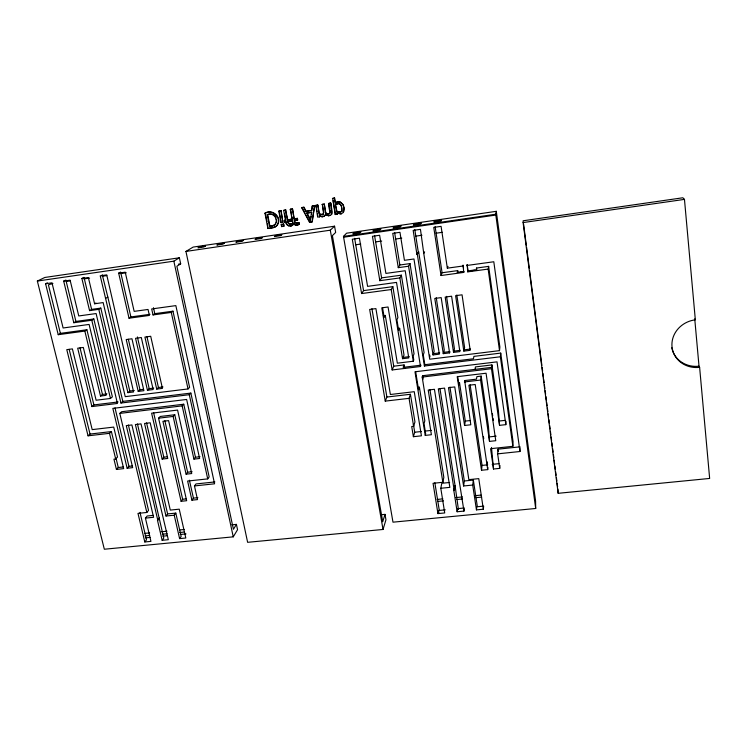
<?xml version="1.0" encoding="UTF-8"?>
<svg xmlns="http://www.w3.org/2000/svg" width="747" height="747" viewBox="0 0 747 747"><rect width="100%" height="100%" fill="white"/><g stroke="black" fill="none" stroke-linecap="round" stroke-linejoin="round"><path stroke-width="1.12" d="M343.741 211.756L343.844 207.573L342.434 203.978L339.894 202.064L336.71 202.12L340.174 201.839L343.321 204.771L344.264 208.618L343.256 212.54L340.679 214.044L336.916 213.026L341.594 213.801M500.714 353.098L500.378 356.777L424.399 366.03L424.838 364.704L473.477 358.765L473.906 356.384L500.714 353.098L513.058 441.692L512.872 446.314L490.564 448.695L493.515 469.013L499.734 468.369L497.651 453.859L519.968 451.505L520.052 447.761M331.715 214.165L330.753 203.063L332.219 211.821L331.715 214.165L330.51 215.323L328.26 215.771L325.664 214.034C325.113 216.929 321.275 217.517 319.352 215.584L319.585 216.873L317.671 217.153L315.906 205.313L317.82 205.023L319.361 213.689L322.797 214.557L321.285 214.94L319.062 213.931L317.82 205.023M523.096 222.569L523.161 220.767L682.861 197.768L684.467 199.384L695.336 319.828A25.828 23.783 -16.5 0 0 672.001 346.645A25.828 23.783 -16.5 0 0 699.622 367.347L709.65 478.444L558.168 493.309L523.096 222.569L684.467 199.384M322.359 204.333L323.75 212.54L322.919 214.594L323.46 212.783L322.359 204.333L324.282 204.043L325.767 212.699C327.849 214.996 331.659 213.25 330.015 210.084M324.282 204.043L325.468 212.942C335.104 218.488 324.6 201.746 330.753 203.063M475.036 369.373L475.447 366.917L491.937 364.919L491.489 368.719L499.538 425.342L505.84 424.651L506.046 421.355M499.734 468.369L499.939 465.465M264.98 213.222C273.15 207.927 283.617 219.095 276.39 226.014C282.758 218.918 273.075 208.684 264.98 213.222L267.902 228.526L273.15 227.667L275.914 226.397L274.522 227.209M499.538 425.342L498.426 410.673L491.937 364.919M497.651 453.859L498.016 449.171L520.071 446.827M493.515 469.013L491.498 447.425M487.707 469.611L475.213 384.509L468.901 385.256L481.516 470.255L487.707 469.611L487.931 467.323M398.272 267.659L399.832 265.008L410 263.588L408.562 266.231L398.272 267.659L392.745 233.353L399.972 232.308L404.435 260.32L413.959 258.985L429.712 359.214L499.519 350.632L499.874 347.028L488.641 266.371L476.549 268.033L476.138 269.779L468.042 270.89L467.781 271.861L488.146 269.079L488.641 266.371M483.337 509.211L483.645 506.121L476.81 506.783L476.465 509.884L483.337 509.211L478.771 478.631L468.845 479.639L454.755 386.918L448.489 387.656L463.588 485.98L472.711 485.055L473.346 480.069L464.335 480.984L463.588 485.98M489.509 441.384L488.491 426.658L481.161 376.124L476.866 376.637L476.465 379.159L464.671 380.559L470.806 424.772L464.569 425.473L457.201 376.675L486.064 373.229L495.756 440.711L489.509 441.384L480.592 380.046L481.161 376.124M481.516 470.255L482.058 465.409L470.115 384.742M275.634 223.773L274.812 224.754C279.238 219.917 273.411 211.765 267.295 214.678L269.546 226.49L274.438 225.043L273.253 225.715M276.138 219.45L276.661 220.86L276.138 222.55M311.592 210.598L312.19 206.06L314.627 205.509L312.302 221.7L309.529 222.326L301.639 207.666L303.992 207.124L306.139 211.233L311.91 210.355L305.822 211.466L303.665 207.358L301.639 207.666M312.059 209.225L312.498 205.827M311.079 216.546L310.332 220.057L311.667 212.195L311.378 214.37M454.167 488.557L453.831 490.574L457.136 511.751L463.971 511.088L464.26 509.024M311.994 221.952L314.627 205.509M457.136 511.751L457.622 508.651L464.401 507.988M453.831 490.574L455.054 485.503L439.946 388.449M464.569 425.473L465.316 421.084L459.498 382.483L458.975 385.041L457.668 376.385M341.818 207.657C341.407 215.734 342.91 210.028 340.893 205.08C340.315 202.67 334.385 204.454 337.896 203.744M449.619 482.478L441.794 483.281L440.795 488.277L444.726 512.946L437.938 513.6L438.545 510.5L445.287 509.846M535.692 508.483L495.719 214.23L496.288 211.317L346.571 233.204L343.471 236.416L392.987 522.172L535.692 508.483L535.59 501.078L496.288 211.317M437.938 513.6L433.055 483.29L442.859 482.291L443.83 477.352L429.917 389.476M463.84 351.118L455.614 295.681L462.057 294.822L470.199 350.334L463.84 351.118L464.606 347.532L456.828 294.981M453.541 352.388L445.184 297.073L451.599 296.214L459.872 351.604L453.541 352.388L454.428 348.793L446.529 296.354M449.582 352.883L441.188 297.605L434.791 298.455L443.27 353.658L449.582 352.883L449.918 351.594L443.625 352.369M491.647 367.365L422.625 375.713L422.186 377.076L431.392 434.726L425.248 435.398L425.669 433.811L424.035 423.633L424.81 420.832L419.403 387.226L417.498 387.46M443.27 353.658L444.269 350.044L436.257 297.717M467.781 271.861L467.127 264.531L468.042 270.89M463.719 272.412L463.999 271.441L457.145 272.384L457.706 270.619L442.084 272.758L441.029 275.522L463.719 272.412L463.075 265.092L463.542 268.266M385.247 401.12L386.89 397.04L410.43 394.276L409.048 398.347L385.247 401.12L369.662 309.435L375.909 308.604L390.373 394.5L414.258 391.689L421.42 435.818L413.39 436.706L414.706 432.242L413.418 424.389M384.994 514.375L382.735 521.761L332.396 235.622L335.664 232.448L334.563 226.192L193.128 247.089L185.947 251.431L247.621 542.313L383.034 529.464L385.947 519.791L384.994 514.375L381.53 514.711M413.39 436.706L411.709 426.509L413.623 426.294L414.949 421.934L410.43 394.276M424.623 251.851L423.773 253.522L439.329 354.153L433.036 354.937L434.156 351.314L418.684 251.916L416.938 254.484L418.684 251.916M419.403 387.226L418.581 389.803L415.64 371.576M420.496 366.506L420.944 365.18L403.128 367.356L404.071 364.928L393.734 366.198L392.147 369.961L420.496 366.506L405.201 270.741L385.9 273.411L379.625 235.258L372.445 236.304L379.831 280.685L399.85 277.931L401.382 275.167L381.596 277.884L379.831 280.685M325.375 214.277L325.328 215.024M392.147 369.961L381.782 307.829L388.057 306.998L397.348 363.191L413.287 361.231L413.763 359.923L413.156 356.151L414.034 353.807L401.382 275.167M462.795 266.035L447.332 268.164L447.985 266.38M361.595 293.552L363.565 290.62L392.847 286.643L391.213 289.537L361.595 293.552L352.295 239.227L359.419 238.19L367.589 286.362L396.517 282.403L408.777 357.934L402.549 358.7L404.015 355.049L399.645 328.288L397.712 328.531M399.645 328.288L398.665 330.445L396.909 319.744L397.908 317.652L392.847 286.643M383.36 315.673L385.284 315.421L384.191 317.484L382.576 307.801M236.416 524.385L233.428 529.296L176.871 266.259L180.681 263.85L179.383 257.79L44.82 277.464L37.35 281.059L104.337 549.232L233.251 536.841L237.555 529.688L236.416 524.385L231.794 524.833M179.597 538.606L181.148 536.411L175.806 513.105L167.617 513.927L165.993 516.028L144.544 423.465L150.194 422.793L170.288 510.089L179.243 509.174L185.807 538.008L179.597 538.606L174.228 515.197L175.806 513.105M159.12 518.203L157.477 520.314L162.146 540.296L163.77 538.101L137.457 423.941M122.816 401.391L100.808 308.1L98.8 309.342L120.949 403.035L122.816 401.391L190.858 393.09L209.169 476.931L207.713 478.892L187.618 481.04L191.904 500.173L193.417 498.128L197.88 497.67M191.904 500.173L197.507 499.603L194.463 485.933L195.975 483.944L214.884 481.936M181.082 501.293L186.657 500.714L168.607 420.626L162.921 421.299L181.082 501.293L182.641 499.248L185.975 498.903M128.381 424.996L148.532 510.397L146.832 512.47L137.98 513.376L144.806 541.967L146.496 539.773L139.978 512.386M157.477 520.314L159.466 518.166M187.628 472.216L174.779 414.753L173.145 416.452L186.078 474.158L187.628 472.216L192.11 471.73M195.453 457.229L183.753 404.211L182.156 405.873L193.931 459.116L195.453 457.229L199.972 456.734M144.806 541.967L150.941 541.379L145.422 518.11L147.122 516.009L153.228 515.383M186.078 474.158L191.708 473.551L177.581 410.084L151.613 413.184L162.136 459.078L163.798 457.201L167.151 456.828M193.931 459.116L199.608 458.49L186.638 399.458L112.834 408.385L127.13 468.248L128.932 466.343L132.247 465.979M323.507 214.044L322.499 214.809M341.052 211.793L339.334 212.036L336.906 211.14L335.478 204.771L336.626 211.382L339.885 212.251L341.715 211.14M116.429 469.424L123.675 468.63L113.721 427.088L92.198 429.618L72.394 348.896L66.782 349.643L88.043 435.828L90.032 434.063L111.396 431.57L117.531 457.08L115.673 458.947L113.946 459.144L116.429 469.424L118.278 467.519L123.432 466.95M120.949 403.035L189.29 394.705L190.858 393.09M162.136 459.078L167.758 458.453L158.579 418.18L160.269 416.471L174.779 414.753M98.8 309.342L89.565 310.631L81.89 278.472L88.37 277.539L94.589 303.777L103.142 302.582L125.244 396.657L188.029 388.944L189.607 387.348L172.977 311.172L154.788 313.665L153.023 314.935L151.678 308.95L175.853 305.616L214.576 483.804L194.463 485.933M185.947 251.431L330.295 230.188L334.563 226.192M88.043 435.828L109.501 433.325L111.396 431.57M156.721 389.094L162.435 388.393L150.707 336.281L144.918 337.056L156.721 389.094L158.439 387.506L162.986 386.946M147.448 390.242L153.154 389.542L141.314 337.532L135.552 338.298L147.448 390.242L149.204 388.655L153.742 388.085M127.13 468.248L132.667 467.641L119.8 413.399L121.658 411.718L183.753 404.211M138.214 391.381L143.891 390.681L131.958 338.774L126.215 339.54L138.214 391.381L140.006 389.785L143.396 389.364M335.478 202.941L334.628 198.048L332.704 198.338L335.207 214.529L337.121 214.24L337.186 212.783M335.207 214.529L337.401 213.997M127.942 392.651L133.601 391.951L106.737 274.868L100.219 275.811L127.942 392.651L129.782 391.055L134.292 390.494M330.51 215.323L328.26 215.771M341.286 205.789L340.417 204.51M328.969 213.838L329.959 213.072M327.326 215.519L326.383 215.015M339.876 204.09L339.278 203.819M63.682 281.115L70.115 280.181L78.762 315.953L96.102 313.553L117.438 403.464L91.918 406.573L77.679 348.195L83.319 347.448L96.12 400.233L110.472 398.468L112.377 396.853L93.823 318.969L75.914 321.434L73.804 322.732L63.682 281.115L65.129 280.377M323.684 216.462L324.459 215.995M322.751 216.723L323.983 216.219M321.892 216.751L323.049 216.481M91.918 406.573L93.907 404.921L118.157 401.961M321.061 216.546L322.181 216.499M319.585 216.873L319.66 215.341L320.23 216.154M102.46 394.435L86.904 329.754L84.841 331.089L100.509 396.041L102.46 394.435L106.924 393.884M309.529 222.326L312.302 221.7M332.415 198.562L334.628 198.048M292.703 222.289L292.385 220.944C292.348 224.502 296.522 226.22 299.258 224.268L298.931 222.503L295.924 223.288L294.645 222.261L294.215 220.664L297.689 219.945L297.39 218.339L293.982 219.048L292.488 208.871L294.318 218.796M298.034 224.791L299.258 224.268M297.017 225.006L298.361 224.539M298.931 222.503L298.931 224.53M296.148 225.062L297.343 224.744M295.354 224.978L296.475 224.81M297.81 223.064L295.504 222.718L294.551 220.412M275.559 226.658L276.745 225.762M294.645 224.735L295.691 224.716M286.138 223.269L285.83 221.924C285.821 225.557 289.929 227.088 292.703 225.249L292.376 223.484L289.705 224.016L287.66 221.644L288.081 223.241L289.36 224.268L292.376 223.484M291.47 225.771L292.703 225.249M294.019 224.343L294.981 224.474M290.452 225.977L291.806 225.51M293.478 223.801L294.355 224.081M294.215 220.664L297.689 219.945M310.332 220.057L306.7 213.138L311.667 212.195M288.8 225.949L286.484 224.1M293.039 223.12L293.814 223.54M293.982 219.048L297.39 218.339M153.023 314.935L171.287 312.433L172.977 311.172M287.763 219.777L285.569 210.103L287.418 220.029L290.826 219.319L291.106 221.131L291.153 219.273L292.422 219.086L292.021 216.873M283.72 226.276L283.692 224.016L281.199 224.595L281.572 226.593L283.72 226.276L283.692 224.016M287.66 221.644L291.125 220.925L289.042 221.243M274.074 225.305L275.176 224.502M291.153 219.273L292.422 219.086M281.572 226.593L284.065 226.014M287.418 220.029L290.826 219.319M284.252 220.505L285.877 220.066L284.252 220.505L284.551 222.111L286.176 221.672M282.852 222.363L281.049 210.607L278.808 211.13L280.965 222.653L282.852 222.363L281.049 210.607M280.965 222.653L280.928 220.3M273.15 227.667L274.877 226.948M271.292 228.022L273.505 227.405M272.272 226.024L273.617 225.454M267.902 228.526L267.445 223.904M271.058 226.266L272.636 225.771M269.546 226.49L271.422 226.005M292.086 219.329L290.247 209.393L292.488 208.871M275.699 217.825L276.054 217.573C274.924 213.903 270.339 213.39 267.295 214.678M130.884 316.933L120.612 272.057L118.67 273.141L129.016 318.213L130.884 316.933L150.035 314.31M285.531 220.318L283.673 210.393L285.914 209.86M336.71 202.12L335.198 203.175L334.348 198.272M73.804 322.732L91.788 320.258L93.823 318.969M47.388 282.842L45.586 283.739L58.219 334.693L60.395 333.358L86.904 329.754M37.35 281.059L173.855 261.17L179.383 257.79M89.565 310.631L91.62 309.379L100.808 308.1M105.504 298.389L107.848 297.147L129.782 391.055M94.589 303.777L95.952 302.974M335.478 204.771L336.962 203.828M81.89 278.472L83.991 277.37L91.62 309.379M278.808 211.13L280.695 210.841M283.673 210.393L285.569 210.103M290.247 209.393L292.152 209.104M312.19 206.06L314.319 205.742M315.598 205.546L317.512 205.257M322.06 204.566L323.983 204.276M328.54 203.576L330.463 203.287M306.7 213.138L311.35 212.437M284.551 222.111L285.83 221.924M291.106 221.131L292.385 220.944M281.199 224.595L283.346 224.268M269.406 228.096L271.656 227.76M343.471 236.416L495.719 214.23M343.611 237.21L495.831 215.052M178.384 264.186L180.681 263.85M45.586 283.739L51.982 282.814L63.112 327.989L89.108 324.431L106.111 395.35L100.509 396.041M118.67 273.141L125.235 272.188L134.161 311.368L148.037 309.454L149.381 315.43L129.016 318.213M52.925 283.402L48.396 284.85L60.395 333.358M66.679 281.404L70.115 280.909M83.86 278.92L89.593 278.089M102.199 276.259L106.784 275.596M120.538 273.598L126.262 272.776M355.74 244.773L360.764 244.054M375.629 241.907L381.698 241.038M395.658 239.031L401.765 238.144M415.818 236.127L421.962 235.24M436.117 233.204L442.308 232.308M107.848 297.147L102.236 274.719M423.773 253.522L420.449 229.338L413.175 230.393L416.938 254.484M466.856 265.474L493.804 261.758L519.968 451.505M460.208 272.281L463.532 271.824M471.292 270.759L474.616 270.302M58.219 334.693L84.841 331.089M453.859 351.118L460.161 350.324M464.111 349.848L470.442 349.054M403.072 357.402L409.272 356.636M433.437 353.648L439.703 352.873M119.8 413.399L182.156 405.873M422.186 377.076L491.489 368.719M158.579 418.18L173.145 416.452M464.41 381.96L480.592 380.046M465.316 421.084L470.451 420.514M499.538 420.981L505.019 420.374M414.706 432.242L421.383 431.505M424.716 431.131L431.392 430.393M488.529 436.986L496.148 436.155M482.058 465.409L487.688 464.821M492.189 464.354L498.949 463.654M455.054 485.503L458.425 509.557M440.795 488.277L449.843 487.361L434.437 389.308L428.218 390.046L442.859 482.291M145.422 518.11L153.593 517.279L131.892 424.95L126.29 425.613L146.832 512.47M165.993 516.028L174.228 515.197M437.088 499.435L442.859 498.865M455.558 497.605L462.486 496.923M475.185 495.663L480.956 495.093M437.845 501.424L443.447 500.863M456.865 499.538L462.505 498.987M475.998 497.651L481.675 497.091M144.974 533.358L149.605 532.91M161.184 531.771L166.964 531.201M179.7 529.95L184.332 529.492M145.067 535.898L149.699 535.44M162.426 534.198L167.057 533.75M179.784 532.499L184.406 532.051M145.544 537.859L150.166 537.41M162.883 536.169L167.515 535.72M180.232 534.478L186.012 533.918M162.146 540.296L168.318 539.698L141.024 423.876L135.403 424.539L157.813 520.286M289.929 225.781L290.798 225.725M301.965 207.433L305.112 213.287M306.167 215.239L309.837 222.074M694.738 318.838L699.015 366.189L699.622 367.347M307.017 212.895L310.64 219.805M69.182 349.363L90.032 434.063M80.032 347.906L93.907 404.921M65.857 280.004L75.914 321.434M116.056 458.303L118.278 467.519M109.501 433.325L115.673 458.947M115.001 407.853L128.932 466.343M91.788 320.258L110.472 398.468M128.344 339.287L140.006 389.785M146.561 422.858L167.617 513.927M137.383 336.925L149.204 388.655M153.593 412.615L163.798 457.201M146.972 336.813L158.439 387.506M164.854 420.71L182.641 499.248M153.462 307.708L154.788 313.665M189.402 480.19L193.417 498.128M171.287 312.433L188.029 388.944M189.29 394.705L207.713 478.892M173.855 261.17L233.251 536.841M265.353 212.988L267.024 221.719M267.669 214.436L269.919 226.229M279.359 211.933L280.536 218.208M281.554 224.333L281.927 226.332M284.644 213.455L285.671 218.964M284.598 220.253L284.896 221.859M290.592 209.151L291.61 214.669M292.03 223.736L292.357 225.51M290.49 219.571L290.788 221.177M297.063 218.582L297.353 220.197M315.906 205.313L316.28 207.423M316.663 209.524L317.036 211.634M317.41 213.745L317.792 215.855M328.829 203.352L329.819 208.964M330.295 230.188L383.034 529.464M336.916 213.026L337.121 214.24M333.097 200.616L335.478 214.286M354.638 238.33L363.565 290.62M371.922 308.632L386.89 397.04M374.555 235.436L381.596 277.884M385.284 315.421L393.734 366.198M404.071 364.928L404.622 368.308M391.213 289.537L402.549 358.7M409.048 398.347L413.623 426.294M394.612 232.522L399.832 265.008M434.847 482.739L439.273 510.294M438.545 510.5L438.881 512.591M399.85 277.931L413.287 361.231M425.248 435.398L414.987 371.782L497.016 361.856L505.84 424.651M410 263.588L424.081 352.565L423.278 354.9L424.838 364.704M408.562 266.231L424.399 366.03M422.625 375.713L423.157 379.056M429.674 355.077L429.973 356.963M414.8 229.6L418.283 251.972M417.34 254.428L433.036 354.937M454.213 490.527L438.33 388.851L444.577 388.113L463.971 511.088M449.955 387.114L464.335 480.984M435.127 226.649L442.084 272.758M473.346 480.069L477.352 506.587M441.029 275.522L433.755 227.405L441.085 226.35L447.332 268.164M472.711 485.055L476.465 509.884M464.671 380.559L464.951 382.436M483.402 436.453L483.739 438.722M487.109 461.721L487.436 463.962M457.706 270.619L457.995 272.58M498.016 449.171L498.333 451.384M492.357 413.595L492.693 415.883M493.02 418.18L493.347 420.468M476.549 268.033L476.829 270.003M488.146 269.079L499.519 350.632M500.378 356.777L512.872 446.314M523.61 224.231L526.299 245.053M526.607 247.369L529.296 268.182M529.595 270.498L541.874 365.33M542.173 367.645L542.621 371.11M542.92 373.425L543.377 376.89M543.676 379.205L544.124 382.679M544.423 384.985L544.871 388.459M545.17 390.774L545.618 394.239M545.917 396.554L546.365 400.018M546.664 402.334L547.112 405.808M547.411 408.114L547.868 411.588M548.167 413.903L548.615 417.368M548.914 419.683L549.362 423.157M549.661 425.463L550.109 428.937M550.408 431.252L550.856 434.717M551.155 437.032L551.603 440.497M551.912 442.812L552.36 446.286M552.659 448.592L553.107 452.066M553.406 454.381L553.854 457.846M554.153 460.161L554.601 463.635M554.9 465.941L555.348 469.415M555.647 471.73L556.095 475.195M556.403 477.51L556.851 480.975M557.15 483.29L557.598 486.764M557.897 489.07L558.168 493.309M699.015 366.189A25.734 23.708 -16.6 0 1 671.796 347.738M441.542 220.122L441.103 221.009L433.83 222.064L434.306 221.187L441.542 220.122M421.149 223.11L420.608 223.997L413.38 225.052L413.95 224.156L421.149 223.11M400.887 226.07L400.243 226.967L393.062 228.022L393.734 227.107L400.887 226.07M380.755 229.002L380.027 229.917L372.893 230.963L373.659 230.039L380.755 229.002M360.773 231.925L359.942 232.849L352.864 233.886L353.723 232.952L360.773 231.925M281.722 234.745L280.517 235.669L274.41 236.566L275.634 235.641L281.722 234.745M262.458 237.583L261.161 238.526L255.091 239.423L256.417 238.48L262.458 237.583M243.317 240.413L241.944 241.356L235.912 242.243L237.322 241.29L243.317 240.413M224.315 243.214L222.849 244.166L216.863 245.053L218.348 244.092L224.315 243.214M205.425 245.996L203.884 246.968L197.936 247.845L199.505 246.874L205.425 245.996"/></g></svg>
